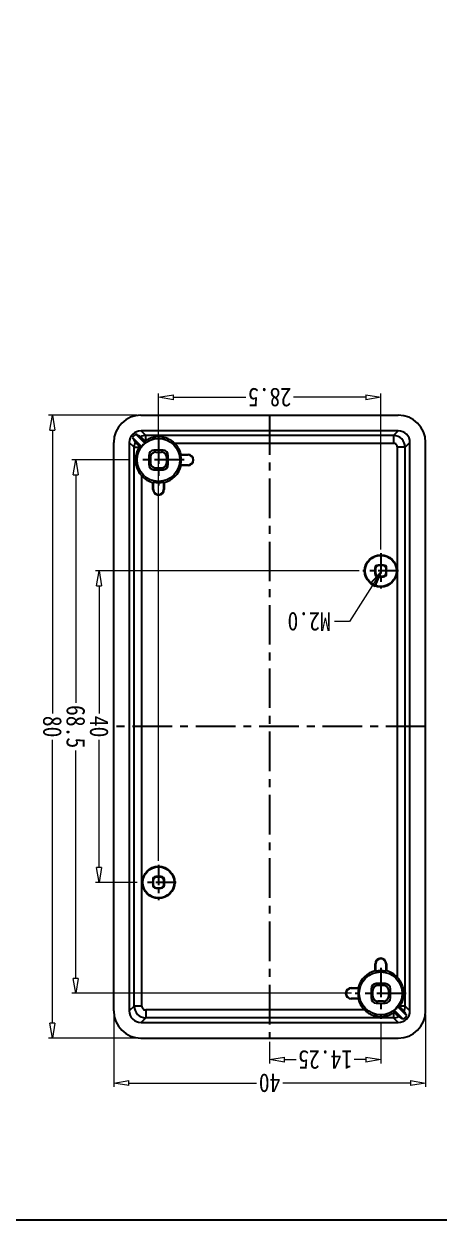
# Model space of a CAD drawing. Header units: millimetres. Extents: x 1786 to 6157, y -3574 to -1928.
# Drawn here: x 5775.7 to 5829, y -3573.8 to -3420.2 of the extents above; entities that cross this region are included whole.
import ezdxf

# ---------------------------------------------------------------- set-up
doc = ezdxf.new("R2010")
doc.units = ezdxf.units.MM
doc.linetypes.add('CENTER', pattern=[50.8, 31.75, -6.35, 6.35, -6.35])
doc.layers.add('dim', color=3, linetype='Continuous', lineweight=9)
doc.styles.add('FFS', font='SIMFANG.TTF', dxfattribs={"width": 0.85})
doc.dimstyles.new('YanXiu', dxfattribs={"dimtxt": 2.5, "dimasz": 2.2, "dimexe": 1, "dimexo": 0.6, "dimgap": 0.66, "dimtad": 0, "dimzin": 9, "dimdsep": 46, "dimtxsty": 'FFS', "dimblk": 'CLOSEDBLANK', "dimcen": 0, "dimclrd": 256, "dimclre": 131, "dimclrt": 42, "dimazin": 0, "dimtfac": 1, "dimtofl": 0, "dimtmove": 0, "dimatfit": 3, "dimldrblk": 'CLOSEDBLANK', "dimfxl": 0, "dimlwd": 5, "dimlwe": 5, "dimarcsym": 0})

# ---------------------------------------------------------------- blocks, each defined once
blk = doc.blocks.new('_ClosedBlank')
at = {"color": 0, "linetype": 'ByBlock', "lineweight": -2}
for p, q in [((-1, 0.167), (0, 0)), ((-1, 0.167), (-1, -0.167)), ((0, 0), (-1, -0.167))]:
    blk.add_line(p, q, dxfattribs=at)
blk = doc.blocks.new('*D68')
at = {"layer": 'Defpoints', "color": 0}
for p in [(6609, -3426.68, 0), (6614.34, -3426.68), (6580.5, -3466.68, 0)]:
    blk.add_point(p, dxfattribs=at)
at = {"layer": 'dim', "color": 131, "lineweight": 5}
for p, q in [((6609.48, -3426.68), (6614.82, -3426.68)), ((6580.98, -3466.68), (6614.82, -3466.68))]:
    blk.add_line(p, q, dxfattribs=at)
at = {"layer": 'dim', "lineweight": 5}
for p, q in [((6614.34, -3428.6), (6614.34, -3444.97)), ((6614.34, -3464.76), (6614.34, -3448.38))]:
    blk.add_line(p, q, dxfattribs=at)
at = {"layer": 'dim', "lineweight": 5, "xscale": 1.92, "yscale": 1.92, "zscale": 1.92}
for p, rotation in [((6614.34, -3426.68), 90), ((6614.34, -3466.68), 270)]:
    blk.add_blockref('_ClosedBlank', p, dxfattribs=dict(at, rotation=rotation))
at = {"layer": 'dim', "color": 42, "insert": (6614.34, -3446.68), "char_height": 2.4, "attachment_point": 5, "rotation": 90, "style": 'FFS'}
blk.add_mtext('40', dxfattribs=at)
blk = doc.blocks.new('*D69')
at = {"layer": 'Defpoints', "color": 0}
for p in [(6581.49, -3412.43, 0), (6617.34, -3412.43), (6609.99, -3480.93, 0)]:
    blk.add_point(p, dxfattribs=at)
at = {"layer": 'dim', "color": 131, "lineweight": 5}
for p, q in [((6581.97, -3412.43), (6617.82, -3412.43)), ((6610.47, -3480.93), (6617.82, -3480.93))]:
    blk.add_line(p, q, dxfattribs=at)
at = {"layer": 'dim', "lineweight": 5}
for p, q in [((6617.34, -3414.35), (6617.34, -3443.63)), ((6617.34, -3479.01), (6617.34, -3449.72))]:
    blk.add_line(p, q, dxfattribs=at)
at = {"layer": 'dim', "lineweight": 5, "xscale": 1.92, "yscale": 1.92, "zscale": 1.92}
for p, rotation in [((6617.34, -3412.43), 90), ((6617.34, -3480.93), 270)]:
    blk.add_blockref('_ClosedBlank', p, dxfattribs=dict(at, rotation=rotation))
at = {"layer": 'dim', "color": 42, "insert": (6617.34, -3446.68), "char_height": 2.4, "attachment_point": 5, "rotation": 90, "style": 'FFS'}
blk.add_mtext('68.5', dxfattribs=at)
blk = doc.blocks.new('*D70')
at = {"layer": 'Defpoints', "color": 0}
for p in [(6608.97, -3406.68, 0), (6620.34, -3406.68), (6608.97, -3486.68, 0)]:
    blk.add_point(p, dxfattribs=at)
at = {"layer": 'dim', "color": 131, "lineweight": 5}
for p, q in [((6609.45, -3406.68), (6620.82, -3406.68)), ((6609.45, -3486.68), (6620.82, -3486.68))]:
    blk.add_line(p, q, dxfattribs=at)
at = {"layer": 'dim', "lineweight": 5}
for p, q in [((6620.34, -3408.6), (6620.34, -3444.99)), ((6620.34, -3484.76), (6620.34, -3448.36))]:
    blk.add_line(p, q, dxfattribs=at)
at = {"layer": 'dim', "lineweight": 5, "xscale": 1.92, "yscale": 1.92, "zscale": 1.92}
for p, rotation in [((6620.34, -3406.68), 90), ((6620.34, -3486.68), 270)]:
    blk.add_blockref('_ClosedBlank', p, dxfattribs=dict(at, rotation=rotation))
at = {"layer": 'dim', "color": 42, "insert": (6620.34, -3446.68), "char_height": 2.4, "attachment_point": 5, "rotation": 90, "style": 'FFS'}
blk.add_mtext('80', dxfattribs=at)
blk = doc.blocks.new('*D71')
at = {"layer": 'Defpoints', "color": 0}
for p in [(6592.47, -3403.91), (6592.47, -3406.68, 0), (6578.22, -3409.15, 0)]:
    blk.add_point(p, dxfattribs=at)
at = {"layer": 'dim', "color": 131, "lineweight": 5}
for p, q in [((6578.22, -3408.67), (6578.22, -3403.43)), ((6592.47, -3406.2), (6592.47, -3403.43))]:
    blk.add_line(p, q, dxfattribs=at)
at = {"layer": 'dim', "lineweight": 5}
for p, q in [((6580.14, -3403.91), (6581.61, -3403.91)), ((6590.55, -3403.91), (6589.08, -3403.91))]:
    blk.add_line(p, q, dxfattribs=at)
at = {"layer": 'dim', "lineweight": 5, "xscale": 1.92, "yscale": 1.92, "zscale": 1.92, "rotation": 180}
blk.add_blockref('_ClosedBlank', (6578.22, -3403.91), dxfattribs=at)
at = {"layer": 'dim', "lineweight": 5, "xscale": 1.92, "yscale": 1.92, "zscale": 1.92}
blk.add_blockref('_ClosedBlank', (6592.47, -3403.91), dxfattribs=at)
at = {"layer": 'dim', "color": 42, "insert": (6585.34, -3403.91), "char_height": 2.4, "attachment_point": 5, "style": 'FFS'}
blk.add_mtext('14.25', dxfattribs=at)
blk = doc.blocks.new('*D72')
at = {"layer": 'Defpoints', "color": 0}
for p in [(6612.47, -3400.91), (6572.47, -3410.17, 0), (6612.47, -3410.17, 0)]:
    blk.add_point(p, dxfattribs=at)
at = {"layer": 'dim', "color": 131, "lineweight": 5}
for p, q in [((6572.47, -3409.69), (6572.47, -3400.43)), ((6612.47, -3409.69), (6612.47, -3400.43))]:
    blk.add_line(p, q, dxfattribs=at)
at = {"layer": 'dim', "lineweight": 5}
for p, q in [((6574.39, -3400.91), (6590.77, -3400.91)), ((6610.55, -3400.91), (6594.17, -3400.91))]:
    blk.add_line(p, q, dxfattribs=at)
at = {"layer": 'dim', "lineweight": 5, "xscale": 1.92, "yscale": 1.92, "zscale": 1.92, "rotation": 180}
blk.add_blockref('_ClosedBlank', (6572.47, -3400.91), dxfattribs=at)
at = {"layer": 'dim', "lineweight": 5, "xscale": 1.92, "yscale": 1.92, "zscale": 1.92}
blk.add_blockref('_ClosedBlank', (6612.47, -3400.91), dxfattribs=at)
at = {"layer": 'dim', "color": 42, "insert": (6592.47, -3400.91), "char_height": 2.4, "attachment_point": 5, "style": 'FFS'}
blk.add_mtext('40', dxfattribs=at)
blk = doc.blocks.new('*D73')
at = {"layer": 'Defpoints', "color": 0}
for p in [(6606.72, -3428.95, 0), (6578.22, -3468.95, 0), (6606.72, -3488.97)]:
    blk.add_point(p, dxfattribs=at)
at = {"layer": 'dim', "color": 131, "lineweight": 5}
for p, q in [((6606.72, -3429.43), (6606.72, -3489.45)), ((6578.22, -3469.43), (6578.22, -3489.45))]:
    blk.add_line(p, q, dxfattribs=at)
at = {"layer": 'dim', "lineweight": 5}
for p, q in [((6580.14, -3488.97), (6589.41, -3488.97)), ((6604.8, -3488.97), (6595.53, -3488.97))]:
    blk.add_line(p, q, dxfattribs=at)
at = {"layer": 'dim', "lineweight": 5, "xscale": 1.92, "yscale": 1.92, "zscale": 1.92, "rotation": 180}
blk.add_blockref('_ClosedBlank', (6578.22, -3488.97), dxfattribs=at)
at = {"layer": 'dim', "lineweight": 5, "xscale": 1.92, "yscale": 1.92, "zscale": 1.92}
blk.add_blockref('_ClosedBlank', (6606.72, -3488.97), dxfattribs=at)
at = {"layer": 'dim', "color": 42, "insert": (6592.47, -3488.97), "char_height": 2.4, "attachment_point": 5, "style": 'FFS'}
blk.add_mtext('28.5', dxfattribs=at)
blk = doc.blocks.new('*u108')
at = {"color": 7, "linetype": 'Continuous'}
for p, q in [((16.503, 40, 0), (-16.503, 40, 0)), ((-17.58, 37.144, 0), (-16.425, 35.989, 0)), ((-15.989, 36.425, 0), (-17.144, 37.58, 0)), ((16.5, 37.998, 0), (-16.5, 37.998, 0)), ((-15.886, 37.385, 0), (-16.5, 37.998, 0)), ((-15.886, 37.385, 0), (15.886, 37.385, 0)), ((-15.886, 36.736, 0), (-15.886, 37.385, 0)), ((15.886, 37.385, 0), (16.5, 37.998, 0)), ((15.886, 36.386, 0), (15.886, 37.385, 0)), ((-20, 36.503, 0), (-20, -36.503, 0)), ((-17.998, 36.5, 0), (-17.998, -36.5, 0)), ((-17.385, 35.886, 0), (-17.998, 36.5, 0)), ((-17.385, 35.886, 0), (-16.736, 35.886, 0)), ((-17.385, 35.886, 0), (-17.385, -35.886, 0)), ((-13.664, 35.5, 0), (-14.836, 35.5, 0)), ((-14.836, 35.5, 0), (-14.609, 35.273, 0)), ((-13.664, 35.5, 0), (-13.891, 35.273, 0)), ((-12.176, 36.386, 0), (15.886, 36.386, 0)), ((16.386, 35.886, 0), (17.385, 35.886, 0)), ((16.386, 35.886, 0), (16.386, -32.176, 0)), ((17.385, 35.886, 0), (17.998, 36.5, 0)), ((17.385, 35.886, 0), (17.385, -35.886, 0)), ((17.998, -36.5, 0), (17.998, 36.5, 0)), ((20, 36.503, 0), (20, -36.503, 0)), ((-15.5, 34.836, 0), (-15.5, 33.664, 0)), ((-15.5, 34.836, 0), (-15.273, 34.609, 0)), ((-15.5, 33.664, 0), (-15.273, 33.891, 0)), ((-15.273, 34.609, 0), (-15.273, 33.891, 0)), ((-14.609, 35.273, 0), (-13.891, 35.273, 0)), ((-13, 34.836, 0), (-13.227, 34.609, 0)), ((-13.227, 34.609, 0), (-13.227, 33.891, 0)), ((-13, 33.664, 0), (-13.227, 33.891, 0)), ((-13, 33.664, 0), (-13, 34.836, 0)), ((-11.417, 34.9, 0), (-10.47, 34.9, 0)), ((-11.361, 34.97, 0), (-10.47, 34.97, 0)), ((-10.47, 34.9, 0), (-10.47, 34.97, 0)), ((-14.836, 33, 0), (-14.609, 33.227, 0)), ((-14.836, 33, 0), (-13.664, 33, 0)), ((-14.609, 33.227, 0), (-13.891, 33.227, 0)), ((-13.664, 33, 0), (-13.891, 33.227, 0)), ((-10.47, 33.6, 0), (-11.417, 33.6, 0)), ((-10.47, 33.53, 0), (-11.361, 33.53, 0)), ((-10.47, 33.6, 0), (-10.47, 33.53, 0)), ((-16.386, 32.176, 0), (-16.386, -35.886, 0)), ((-14.97, 30.47, 0), (-14.97, 31.361, 0)), ((-14.9, 30.47, 0), (-14.9, 31.417, 0)), ((-13.6, 31.417, 0), (-13.6, 30.47, 0)), ((-13.53, 31.361, 0), (-13.53, 30.47, 0)), ((-14.9, 30.47, 0), (-14.97, 30.47, 0)), ((-13.6, 30.47, 0), (-13.53, 30.47, 0)), ((13.5, 20.351, 0), (13.57, 20.282, 0)), ((13.5, 20.351, 0), (13.5, 19.649, 0)), ((13.57, 20.282, 0), (13.57, 19.718, 0)), ((13.899, 20.75, 0), (13.968, 20.68, 0)), ((14.601, 20.75, 0), (13.899, 20.75, 0)), ((14.532, 20.68, 0), (13.968, 20.68, 0)), ((14.601, 20.75, 0), (14.532, 20.68, 0)), ((15, 20.351, 0), (14.93, 20.282, 0)), ((14.93, 19.718, 0), (14.93, 20.282, 0)), ((15, 19.649, 0), (15, 20.351, 0)), ((13.5, 19.649, 0), (13.57, 19.718, 0)), ((13.899, 19.25, 0), (13.968, 19.32, 0)), ((13.899, 19.25, 0), (14.601, 19.25, 0)), ((13.968, 19.32, 0), (14.532, 19.32, 0)), ((14.601, 19.25, 0), (14.532, 19.32, 0)), ((15, 19.649, 0), (14.93, 19.718, 0)), ((-15, -19.649, 0), (-15, -20.351, 0)), ((-15, -19.649, 0), (-14.93, -19.718, 0)), ((-14.93, -19.718, 0), (-14.93, -20.282, 0)), ((-13.899, -19.25, 0), (-14.601, -19.25, 0)), ((-14.601, -19.25, 0), (-14.532, -19.32, 0)), ((-13.968, -19.32, 0), (-14.532, -19.32, 0)), ((-13.899, -19.25, 0), (-13.968, -19.32, 0)), ((-13.5, -19.649, 0), (-13.57, -19.718, 0)), ((-13.57, -20.282, 0), (-13.57, -19.718, 0)), ((-13.5, -20.351, 0), (-13.5, -19.649, 0)), ((-15, -20.351, 0), (-14.93, -20.282, 0)), ((-14.601, -20.75, 0), (-14.532, -20.68, 0)), ((-14.601, -20.75, 0), (-13.899, -20.75, 0)), ((-14.532, -20.68, 0), (-13.968, -20.68, 0)), ((-13.899, -20.75, 0), (-13.968, -20.68, 0)), ((-13.5, -20.351, 0), (-13.57, -20.282, 0)), ((13.53, -31.361, 0), (13.53, -30.47, 0)), ((13.53, -30.47, 0), (13.6, -30.47, 0)), ((13.6, -31.417, 0), (13.6, -30.47, 0)), ((14.9, -30.47, 0), (14.9, -31.417, 0)), ((14.97, -30.47, 0), (14.9, -30.47, 0)), ((14.97, -30.47, 0), (14.97, -31.361, 0)), ((10.47, -33.6, 0), (10.47, -33.53, 0)), ((10.47, -33.53, 0), (11.361, -33.53, 0)), ((10.47, -33.6, 0), (11.417, -33.6, 0)), ((13, -33.664, 0), (13, -34.836, 0)), ((13, -33.664, 0), (13.227, -33.891, 0)), ((13.664, -33, 0), (13.891, -33.227, 0)), ((14.836, -33, 0), (13.664, -33, 0)), ((14.609, -33.227, 0), (13.891, -33.227, 0)), ((14.836, -33, 0), (14.609, -33.227, 0)), ((15.5, -33.664, 0), (15.273, -33.891, 0)), ((15.5, -34.836, 0), (15.5, -33.664, 0)), ((10.47, -34.9, 0), (10.47, -34.97, 0)), ((11.417, -34.9, 0), (10.47, -34.9, 0)), ((11.361, -34.97, 0), (10.47, -34.97, 0)), ((13, -34.836, 0), (13.227, -34.609, 0)), ((13.227, -34.609, 0), (13.227, -33.891, 0)), ((13.664, -35.5, 0), (13.891, -35.273, 0)), ((14.609, -35.273, 0), (13.891, -35.273, 0)), ((14.836, -35.5, 0), (14.609, -35.273, 0)), ((15.273, -34.609, 0), (15.273, -33.891, 0)), ((15.5, -34.836, 0), (15.273, -34.609, 0)), ((-17.385, -35.886, 0), (-17.998, -36.5, 0)), ((-17.385, -35.886, 0), (-16.386, -35.886, 0)), ((-15.886, -37.385, 0), (-15.886, -36.386, 0)), ((-15.886, -36.386, 0), (12.176, -36.386, 0)), ((13.664, -35.5, 0), (14.836, -35.5, 0)), ((15.886, -36.736, 0), (15.886, -37.385, 0)), ((15.989, -36.425, 0), (17.144, -37.58, 0)), ((17.58, -37.144, 0), (16.425, -35.989, 0)), ((17.385, -35.886, 0), (16.736, -35.886, 0)), ((17.385, -35.886, 0), (17.998, -36.5, 0)), ((-15.886, -37.385, 0), (-16.5, -37.998, 0)), ((-16.5, -37.998, 0), (16.5, -37.998, 0)), ((-15.886, -37.385, 0), (15.886, -37.385, 0)), ((16.5, -37.998, 0), (15.886, -37.385, 0)), ((16.503, -40, 0), (-16.503, -40, 0))]:
    blk.add_line(p, q, dxfattribs=at)
at = {"color": 1, "linetype": 'CENTER', "ltscale": 0.16}
for p, q in [((0, -40), (0, 40)), ((-20, 0), (20, 0))]:
    blk.add_line(p, q, dxfattribs=at)
at = {"color": 1, "linetype": 'CENTER', "ltscale": 0.119077}
for p, q in [((-14.25, 30.975), (-14.25, 37.525)), ((-17.525, 34.25), (-10.975, 34.25)), ((14.25, -37.525), (14.25, -30.975)), ((10.975, -34.25), (17.525, -34.25))]:
    blk.add_line(p, q, dxfattribs=at)
at = {"color": 1, "linetype": 'CENTER', "ltscale": 0.082793}
for p, q in [((14.25, 17.723), (14.25, 22.277)), ((11.973, 20), (16.527, 20)), ((-14.25, -22.277), (-14.25, -17.723)), ((-16.527, -20), (-11.973, -20))]:
    blk.add_line(p, q, dxfattribs=at)
at = {"color": 7, "linetype": 'Continuous'}
for centre, radius in [((-14.25, 34.25, 0), 2.75), ((14.25, 20, 0), 2.07), ((14.25, 20, 0), 2), ((-14.25, -20, 0), 2.07), ((-14.25, -20, 0), 2), ((14.25, -34.25, 0), 2.75)]:
    blk.add_circle(centre, radius, dxfattribs=at)
for centre, radius, start, end in [((53.511, 78.287, 0), 82.138, 210.05962, 210.54227), ((-58.286, -33.509, 0), 82.135, 59.45772, 59.94039), ((-15.884, 35.885, 0), 1.5, 90.07441, 116.20592), ((15.884, 35.884, 0), 1.501, 0.07971, 89.92029), ((-15.885, 35.884, 0), 1.5, 153.79401, 179.92562), ((-14.309, 34.301, 0), 2.899, 144.80654, 146.84362), ((-15.94, 27.271, 0), 8.732, 93.18475, 94.84691), ((-14.25, 34.25, 0), 2.785, 128.65044, 141.34956), ((-7.174, 35.933, 0), 8.829, 175.16223, 176.8061), ((-14.301, 34.309, 0), 2.899, 123.15624, 125.1935), ((-14.25, 34.25, 0), 2.977, 13.99284, 45.84712), ((15.887, 35.887, 0), 0.499, 359.97887, 90.02132), ((-18.832, 40.807, 0), 9.481, 321.46116, 321.9986), ((-14.25, 34.25, 0), 2.907, 347.07997, 12.92003), ((-10.47, 34.25, 0), 0.72, 270, 90), ((-10.47, 34.25, 0), 0.65, 270, 90), ((-14.25, 34.25, 0), 2.977, 283.99284, 346.00716), ((-18.862, 27.67, 0), 9.518, 38.00246, 38.53778), ((-14.25, 34.25, 0), 2.977, 224.15288, 256.00716), ((-20.83, 38.862, 0), 9.518, 308.00246, 308.53778), ((-14.25, 34.25, 0), 2.907, 257.07997, 282.92003), ((-7.693, 38.832, 0), 9.481, 231.46116, 231.9986), ((-14.25, 30.47, 0), 0.72, 180, 0), ((-14.25, 30.47, 0), 0.65, 180, 0), ((14.25, -30.47, 0), 0.72, 0, 180), ((14.25, -30.47, 0), 0.65, 0, 180), ((14.25, -34.25, 0), 2.977, 103.99284, 166.00716), ((7.693, -38.832, 0), 9.481, 51.46116, 51.9986), ((14.25, -34.25, 0), 2.907, 77.07997, 102.92003), ((20.83, -38.862, 0), 9.518, 128.00246, 128.53778), ((14.25, -34.25, 0), 2.977, 44.15288, 76.00716), ((10.47, -34.25, 0), 0.72, 90, 270), ((10.47, -34.25, 0), 0.65, 90, 270), ((14.25, -34.25, 0), 2.907, 167.07997, 192.92003), ((18.862, -27.67, 0), 9.518, 218.00246, 218.53778), ((18.832, -40.807, 0), 9.481, 141.46116, 141.9986), ((14.25, -34.25, 0), 2.977, 193.99284, 225.84712), ((-15.884, -35.884, 0), 1.501, 180.07985, 269.92015), ((-15.887, -35.887, 0), 0.499, 179.97828, 270.02172), ((14.301, -34.309, 0), 2.899, 303.15639, 305.19343), ((7.174, -35.933, 0), 8.829, 355.16223, 356.8061), ((14.25, -34.25, 0), 2.785, 308.65044, 321.34956), ((15.94, -27.271, 0), 8.732, 273.18475, 274.84691), ((14.309, -34.301, 0), 2.898, 324.80649, 326.84383), ((15.885, -35.884, 0), 1.5, 333.79411, 359.92559), ((-53.506, -78.284, 0), 82.132, 30.05961, 30.5423), ((15.884, -35.885, 0), 1.5, 270.0744, 296.20597), ((58.287, 33.511, 0), 82.138, 239.45773, 239.94038)]:
    blk.add_arc(centre, radius, start, end, dxfattribs=at)
for centre, major_axis, ratio, start_param, end_param in [((-16.497, 36.497, 0), (2.48, -2.48), 0.9980992, 2.3571458, 3.9260395), ((16.497, 36.497, 0), (-2.48, -2.48), 0.9980992, 2.3571458, 3.9260395), ((-16.497, 36.497, 0), (1.063, -1.063), 0.9980992, 2.3571458, 3.9260395), ((-16.322, 36.322, 0), (1.063, -1.063), 0.9980992, 2.9347923, 3.348393), ((16.497, 36.497, 0), (-1.063, -1.063), 0.9980992, 2.3571458, 3.9260395), ((-14.835, 34.835, 0), (-0.47, 0.47), 0.9996955, -0.7852459, 0.7852459), ((-13.665, 34.835, 0), (0.47, 0.47), 0.9996955, -0.7852459, 0.7852459), ((-14.608, 34.608, 0), (-0.47, 0.47), 0.9996955, -0.7852459, 0.7852459), ((-14.608, 33.892, 0), (-0.47, -0.47), 0.9996955, -0.7852459, 0.7852459), ((-13.892, 34.608, 0), (0.47, 0.47), 0.9996955, -0.7852459, 0.7852459), ((-13.892, 33.892, 0), (0.47, -0.47), 0.9996955, -0.7852459, 0.7852459), ((-14.835, 33.665, 0), (0.47, 0.47), 0.9996955, 2.3563468, 3.9268385), ((-13.665, 33.665, 0), (-0.47, 0.47), 0.9996955, -3.9268385, -2.3563468), ((13.899, 20.351, 0), (-0.282, 0.282), 0.9996955, -0.7852459, 0.7852459), ((13.969, 20.281, 0), (-0.282, 0.282), 0.9996955, -0.7852459, 0.7852459), ((14.531, 20.281, 0), (0.282, 0.282), 0.9996955, -0.7852459, 0.7852459), ((14.601, 20.351, 0), (0.282, 0.282), 0.9996955, -0.7852459, 0.7852459), ((13.899, 19.649, 0), (0.282, 0.282), 0.9996955, 2.3563468, 3.9268385), ((13.969, 19.719, 0), (-0.282, -0.282), 0.9996955, -0.7852459, 0.7852459), ((14.531, 19.719, 0), (0.282, -0.282), 0.9996955, -0.7852459, 0.7852459), ((14.601, 19.649, 0), (-0.282, 0.282), 0.9996955, -3.9268385, -2.3563468), ((-14.601, -19.649, 0), (-0.282, 0.282), 0.9996955, -0.7852459, 0.7852459), ((-14.531, -19.719, 0), (-0.282, 0.282), 0.9996955, -0.7852459, 0.7852459), ((-13.969, -19.719, 0), (0.282, 0.282), 0.9996955, -0.7852459, 0.7852459), ((-13.899, -19.649, 0), (0.282, 0.282), 0.9996955, -0.7852459, 0.7852459), ((-14.601, -20.351, 0), (0.282, 0.282), 0.9996955, 2.3563468, 3.9268385), ((-14.531, -20.281, 0), (-0.282, -0.282), 0.9996955, -0.7852459, 0.7852459), ((-13.969, -20.281, 0), (0.282, -0.282), 0.9996955, -0.7852459, 0.7852459), ((-13.899, -20.351, 0), (-0.282, 0.282), 0.9996955, -3.9268385, -2.3563468), ((13.665, -33.665, 0), (-0.47, 0.47), 0.9996955, -0.7852459, 0.7852459), ((13.892, -33.892, 0), (-0.47, 0.47), 0.9996955, -0.7852459, 0.7852459), ((14.608, -33.892, 0), (0.47, 0.47), 0.9996955, -0.7852459, 0.7852459), ((14.835, -33.665, 0), (0.47, 0.47), 0.9996955, -0.7852459, 0.7852459), ((13.665, -34.835, 0), (0.47, 0.47), 0.9996955, 2.3563468, 3.9268385), ((13.892, -34.608, 0), (-0.47, -0.47), 0.9996955, -0.7852459, 0.7852459), ((14.608, -34.608, 0), (0.47, -0.47), 0.9996955, -0.7852459, 0.7852459), ((14.835, -34.835, 0), (-0.47, 0.47), 0.9996955, -3.9268385, -2.3563468), ((-16.497, -36.497, 0), (2.48, 2.48), 0.9980992, 2.3571458, 3.9260395), ((-16.497, -36.497, 0), (1.063, 1.063), 0.9980992, 2.3571458, 3.9260395), ((16.497, -36.497, 0), (-1.063, 1.063), 0.9980992, 2.3571458, 3.9260395), ((16.497, -36.497, 0), (-2.48, 2.48), 0.9980992, 2.3571458, 3.9260395), ((16.322, -36.322, 0), (-1.063, 1.063), 0.9980992, 2.9347923, 3.348393)]:
    blk.add_ellipse(centre, major_axis=major_axis, ratio=ratio, start_param=start_param, end_param=end_param, dxfattribs=at)
for points, start_tangent, end_tangent in [([(-15.972, 36.678, 0), (-16.125, 36.829, 0), (-16.274, 36.975, 0), (-16.407, 37.104, 0), (-16.503, 37.194, 0), (-16.547, 37.231, 0)], (-0.7100718, 0.7041293), (-0.8612662, 0.508154)), ([(-14.25, 37.219, 0), (-14.647, 37.193, 0), (-15.058, 37.11, 0), (-15.484, 36.956, 0), (-15.886, 36.736, 0)], (-1, 0), (-0.837192, -0.5469091)), ([(-12.176, 36.386, 0), (-12.498, 36.656, 0), (-12.886, 36.893, 0), (-13.334, 37.077, 0), (-13.803, 37.186, 0), (-14.25, 37.219, 0)], (-0.7174838, 0.6965752), (-1, 0)), ([(-17.231, 36.547, 0), (-17.194, 36.504, 0), (-17.104, 36.408, 0), (-16.976, 36.275, 0), (-16.828, 36.124, 0), (-16.678, 35.972, 0)], (0.5081881, -0.8612461), (0.7041291, -0.7100719)), ([(-16.736, 35.886, 0), (-16.945, 35.507, 0), (-17.084, 35.145, 0), (-17.174, 34.772, 0), (-17.216, 34.379, 0), (-17.207, 33.982, 0), (-17.147, 33.594, 0), (-17.042, 33.23, 0), (-16.881, 32.862, 0), (-16.654, 32.495, 0), (-16.386, 32.176, 0)], (-0.5469091, -0.837192), (0.6965752, -0.7174838)), ([(16.736, -35.886, 0), (16.946, -35.505, 0), (17.086, -35.14, 0), (17.175, -34.764, 0), (17.217, -34.372, 0), (17.207, -33.976, 0), (17.146, -33.589, 0), (17.039, -33.22, 0), (16.875, -32.85, 0), (16.649, -32.489, 0), (16.386, -32.176, 0)], (0.546909, 0.837192), (-0.6965752, 0.7174838)), ([(12.176, -36.386, 0), (12.498, -36.656, 0), (12.887, -36.894, 0), (13.332, -37.077, 0), (13.803, -37.186, 0), (14.25, -37.219, 0)], (0.7174838, -0.6965752), (1, 0)), ([(14.25, -37.219, 0), (14.647, -37.193, 0), (15.06, -37.109, 0), (15.485, -36.955, 0), (15.886, -36.736, 0)], (1, 0), (0.837192, 0.5469091)), ([(15.972, -36.678, 0), (16.051, -36.756, 0), (16.13, -36.834, 0), (16.212, -36.914, 0), (16.296, -36.996, 0), (16.379, -37.077, 0), (16.455, -37.148, 0), (16.514, -37.204, 0), (16.547, -37.231, 0)], (0.7100718, -0.7041293), (0.8612479, -0.5081851)), ([(17.231, -36.547, 0), (17.203, -36.514, 0), (17.148, -36.454, 0), (17.075, -36.378, 0), (16.995, -36.294, 0), (16.913, -36.211, 0), (16.833, -36.129, 0), (16.756, -36.05, 0), (16.678, -35.972, 0)], (-0.5081563, 0.8612649), (-0.7041292, 0.7100719))]:
    blk.add_spline(points, degree=3, dxfattribs=dict(at, start_tangent=start_tangent, end_tangent=end_tangent))
at = {"layer": 'dim', "color": 42, "insert": (-7.839, -13.511, 0), "char_height": 2.4, "attachment_point": 4, "style": 'FFS'}
blk.add_mtext('M2.0', dxfattribs=at)
at = {"layer": 'dim'}
for base, p1, p2, picture, middle in [((20, 45.762, 0), (-20, 36.503, 0), (20, 36.503, 0), '*D72', (0, 45.762, 0)), ((14.25, -42.298, 0), (-14.25, -22.277), (14.25, 17.723), '*D73', (0, -42.298, 0))]:
    dim = blk.add_linear_dim(base=base, p1=p1, p2=p2, dimstyle='YanXiu', override={"dimtxt": 2.4, "dimasz": 1.92, "dimexe": 0.47976, "dimexo": 0.47976, "dimgap": 0.47976}, dxfattribs=at)
    dim.commit()
    dim.dimension.update_dxf_attribs({"geometry": picture, "text_midpoint": middle, "dimtype": 128, "insert": (-6592.469, 3446.675)})
dim = blk.add_linear_dim(base=(0, 42.762, 0), p1=(-14.25, 37.525), p2=(0, 40, 0), dimstyle='YanXiu', override={"dimtxt": 2.4, "dimasz": 1.92, "dimexe": 0.47976, "dimexo": 0.47976, "dimgap": 0.47976}, dxfattribs=at)
dim.commit()
dim.dimension.update_dxf_attribs({"geometry": '*D71', "text_midpoint": (-7.125, 42.762, 0), "insert": (-6592.469, 3446.675)})
for base, p1, p2, picture, middle in [((27.875, 40, 0), (16.503, -40, 0), (16.503, 40, 0), '*D70', (27.875, 0, 0)), ((24.875, 34.25, 0), (17.525, -34.25), (-10.975, 34.25), '*D69', (24.875, 0, 0))]:
    dim = blk.add_linear_dim(base=base, p1=p1, p2=p2, angle=90, dimstyle='YanXiu', override={"dimtxt": 2.4, "dimasz": 1.92, "dimexe": 0.47976, "dimexo": 0.47976, "dimgap": 0.47976}, dxfattribs=at)
    dim.commit()
    dim.dimension.update_dxf_attribs({"geometry": picture, "text_midpoint": middle, "dimtype": 128, "insert": (-6592.469, 3446.675)})
dim = blk.add_linear_dim(base=(21.875, 20, 0), p1=(-11.973, -20), p2=(16.527, 20), angle=90, dimstyle='YanXiu', override={"dimtxt": 2.4, "dimasz": 1.92, "dimexe": 0.47976, "dimexo": 0.47976, "dimgap": 0.47976}, dxfattribs=at)
dim.commit()
dim.dimension.update_dxf_attribs({"geometry": '*D68', "text_midpoint": (21.875, 0, 0), "insert": (-6592.469, 3446.675)})
at = {"layer": 'dim', "annotation_type": 0, "has_hookline": 1, "hookline_direction": 0, "text_width": 5.469}
blk.add_leader([(-14.25, -19.833, 0), (-10.239, -13.511, 0), (-8.319, -13.511, 0)], dimstyle='YanXiu', override={"dimtxt": 2, "dimasz": 1.92, "dimexe": 0.3998, "dimexo": 0.3998, "dimgap": 0.47976}, dxfattribs=at)
blk = doc.blocks.new('*u118')
at = {"layer": 'Defpoints', "color": 2}
blk.add_lwpolyline([(-112.078, 156.749), (112.078, 156.749), (112.078, 0), (-112.078, 0)], close=True, dxfattribs=at)
blk.add_blockref('*u108', (13.145, 93.381, 0))

msp = doc.modelspace()

# ---------------------------------------------------------------- block references
at = {"rotation": 180}
msp.add_blockref('*u118', (5820.38, -3417.09, 0), dxfattribs=at)

doc.saveas('drawing.dxf')
